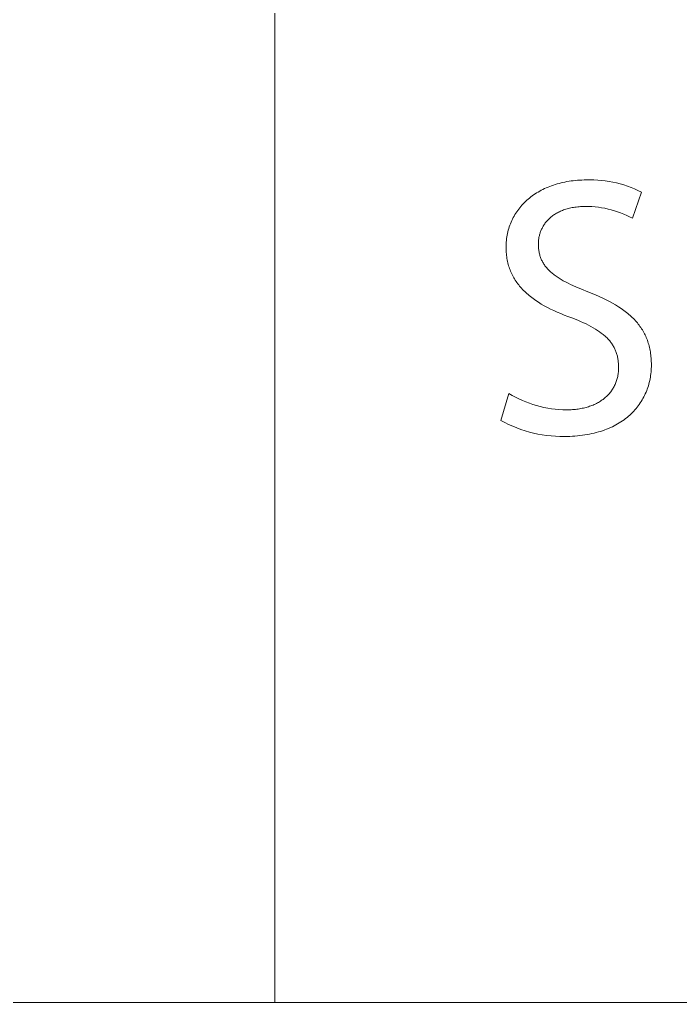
# Model space of a CAD drawing. Header units: millimetres. Extents: x -665 to 1920, y -373 to 1434.
# Drawn here: x 1674.3 to 1720.6, y -300.7 to -231.8 of the extents above; entities that cross this region are included whole.
import ezdxf

# ---------------------------------------------------------------- set-up
doc = ezdxf.new("R2010")
doc.units = ezdxf.units.MM
doc.header["$MEASUREMENT"] = 0
doc.layers.add('Domyślny', color=7, linetype='Continuous', true_color=0x000000)

msp = doc.modelspace()

# ---------------------------------------------------------------- linework, layer by layer
at = {"layer": 'Domyślny', "color": 18, "lineweight": 15, "true_color": 0x000000}
for p, q in [((1692.209, -300.685), (1692.209, -83.875)), ((1712.008, -243.286), (1712.142, -243.249)), ((1712.142, -243.249), (1712.278, -243.214)), ((1712.278, -243.214), (1712.415, -243.182)), ((1712.415, -243.182), (1712.555, -243.153)), ((1712.555, -243.153), (1712.697, -243.126)), ((1712.697, -243.126), (1712.841, -243.102)), ((1712.841, -243.102), (1712.987, -243.081)), ((1712.987, -243.081), (1713.134, -243.063)), ((1713.134, -243.063), (1713.284, -243.047)), ((1713.284, -243.047), (1713.435, -243.034)), ((1713.435, -243.034), (1713.588, -243.024)), ((1713.588, -243.024), (1713.742, -243.016)), ((1713.742, -243.016), (1713.899, -243.012)), ((1713.899, -243.012), (1714.057, -243.01)), ((1714.057, -243.01), (1714.323, -243.006)), ((1714.323, -243.006), (1714.589, -243.01)), ((1714.589, -243.01), (1714.855, -243.022)), ((1714.855, -243.022), (1715.12, -243.044)), ((1715.12, -243.044), (1715.384, -243.075)), ((1715.384, -243.075), (1715.647, -243.114)), ((1715.647, -243.114), (1715.909, -243.162)), ((1715.909, -243.162), (1716.169, -243.219)), ((1716.169, -243.219), (1716.427, -243.285)), ((1710.461, -243.988), (1710.566, -243.92)), ((1710.566, -243.92), (1710.674, -243.855)), ((1710.674, -243.855), (1710.784, -243.792)), ((1710.784, -243.792), (1710.897, -243.73)), ((1710.897, -243.73), (1711.011, -243.672)), ((1711.011, -243.672), (1711.128, -243.615)), ((1711.128, -243.615), (1711.248, -243.561)), ((1711.248, -243.561), (1711.369, -243.509)), ((1711.369, -243.509), (1711.492, -243.46)), ((1711.492, -243.46), (1711.618, -243.412)), ((1711.618, -243.412), (1711.746, -243.368)), ((1711.746, -243.368), (1711.876, -243.326)), ((1711.876, -243.326), (1712.008, -243.286)), ((1716.427, -243.285), (1716.682, -243.359)), ((1716.682, -243.359), (1716.935, -243.441)), ((1716.935, -243.441), (1717.185, -243.532)), ((1717.185, -243.532), (1717.432, -243.631)), ((1717.915, -243.854), (1717.295, -245.697)), ((1717.432, -243.631), (1717.675, -243.739)), ((1717.675, -243.739), (1717.915, -243.854)), ((1709.62, -244.69), (1709.704, -244.604)), ((1709.704, -244.604), (1709.79, -244.52)), ((1709.79, -244.52), (1709.878, -244.438)), ((1709.878, -244.438), (1709.969, -244.358)), ((1709.969, -244.358), (1710.063, -244.28)), ((1710.063, -244.28), (1710.158, -244.204)), ((1710.158, -244.204), (1710.257, -244.13)), ((1710.257, -244.13), (1710.358, -244.058)), ((1710.358, -244.058), (1710.461, -243.988)), ((1709.048, -245.442), (1709.11, -245.342)), ((1709.11, -245.342), (1709.175, -245.244)), ((1709.175, -245.244), (1709.243, -245.147)), ((1709.243, -245.147), (1709.313, -245.052)), ((1709.313, -245.052), (1709.386, -244.959)), ((1709.386, -244.959), (1709.461, -244.868)), ((1709.461, -244.868), (1709.54, -244.778)), ((1709.54, -244.778), (1709.62, -244.69)), ((1711.959, -245.344), (1711.894, -245.383)), ((1712.025, -245.307), (1711.959, -245.344)), ((1712.093, -245.271), (1712.025, -245.307)), ((1712.164, -245.236), (1712.093, -245.271)), ((1712.236, -245.203), (1712.164, -245.236)), ((1712.309, -245.171), (1712.236, -245.203)), ((1712.385, -245.14), (1712.309, -245.171)), ((1712.463, -245.111), (1712.385, -245.14)), ((1712.543, -245.083), (1712.463, -245.111)), ((1712.624, -245.057), (1712.543, -245.083)), ((1712.708, -245.032), (1712.624, -245.057)), ((1712.793, -245.009), (1712.708, -245.032)), ((1712.881, -244.988), (1712.793, -245.009)), ((1712.971, -244.968), (1712.881, -244.988)), ((1713.062, -244.95), (1712.971, -244.968)), ((1713.156, -244.934), (1713.062, -244.95)), ((1713.252, -244.919), (1713.156, -244.934)), ((1713.349, -244.907), (1713.252, -244.919)), ((1713.449, -244.896), (1713.349, -244.907)), ((1713.551, -244.887), (1713.449, -244.896)), ((1713.655, -244.88), (1713.551, -244.887)), ((1713.761, -244.875), (1713.655, -244.88)), ((1713.869, -244.871), (1713.761, -244.875)), ((1713.98, -244.87), (1713.869, -244.871)), ((1714.21, -244.872), (1713.98, -244.87)), ((1714.44, -244.882), (1714.21, -244.872)), ((1714.669, -244.9), (1714.44, -244.882)), ((1714.898, -244.925), (1714.669, -244.9)), ((1715.126, -244.958), (1714.898, -244.925)), ((1715.353, -244.999), (1715.126, -244.958)), ((1715.578, -245.047), (1715.353, -244.999)), ((1715.801, -245.102), (1715.578, -245.047)), ((1716.022, -245.166), (1715.801, -245.102)), ((1716.241, -245.236), (1716.022, -245.166)), ((1716.458, -245.314), (1716.241, -245.236)), ((1716.672, -245.399), (1716.458, -245.314)), ((1708.736, -246.076), (1708.781, -245.966)), ((1708.781, -245.966), (1708.828, -245.859)), ((1708.828, -245.859), (1708.879, -245.752)), ((1708.879, -245.752), (1708.933, -245.647)), ((1708.933, -245.647), (1708.989, -245.544)), ((1708.989, -245.544), (1709.048, -245.442)), ((1711.179, -246.027), (1711.141, -246.079)), ((1711.219, -245.976), (1711.179, -246.027)), ((1711.261, -245.925), (1711.219, -245.976)), ((1711.304, -245.875), (1711.261, -245.925)), ((1711.349, -245.825), (1711.304, -245.875)), ((1711.395, -245.777), (1711.349, -245.825)), ((1711.444, -245.729), (1711.395, -245.777)), ((1711.494, -245.683), (1711.444, -245.729)), ((1711.546, -245.637), (1711.494, -245.683)), ((1711.599, -245.592), (1711.546, -245.637)), ((1711.655, -245.548), (1711.599, -245.592)), ((1711.712, -245.505), (1711.655, -245.548)), ((1711.771, -245.463), (1711.712, -245.505)), ((1711.832, -245.422), (1711.771, -245.463)), ((1711.894, -245.383), (1711.832, -245.422)), ((1716.883, -245.491), (1716.672, -245.399)), ((1717.09, -245.591), (1716.883, -245.491)), ((1717.295, -245.697), (1717.09, -245.591)), ((1708.528, -246.762), (1708.555, -246.644)), ((1708.555, -246.644), (1708.585, -246.528)), ((1708.585, -246.528), (1708.619, -246.413)), ((1708.619, -246.413), (1708.655, -246.299)), ((1708.655, -246.299), (1708.694, -246.187)), ((1708.694, -246.187), (1708.736, -246.076)), ((1710.827, -246.684), (1710.808, -246.74)), ((1710.848, -246.627), (1710.827, -246.684)), ((1710.87, -246.571), (1710.848, -246.627)), ((1710.894, -246.514), (1710.87, -246.571)), ((1710.919, -246.458), (1710.894, -246.514)), ((1710.946, -246.403), (1710.919, -246.458)), ((1710.974, -246.348), (1710.946, -246.403)), ((1711.005, -246.293), (1710.974, -246.348)), ((1711.036, -246.239), (1711.005, -246.293)), ((1711.069, -246.185), (1711.036, -246.239)), ((1711.104, -246.132), (1711.069, -246.185)), ((1711.141, -246.079), (1711.104, -246.132)), ((1708.432, -247.493), (1708.44, -247.369)), ((1708.44, -247.369), (1708.452, -247.245)), ((1708.452, -247.245), (1708.466, -247.122)), ((1708.466, -247.122), (1708.484, -247.001)), ((1708.484, -247.001), (1708.505, -246.881)), ((1708.505, -246.881), (1708.528, -246.762)), ((1710.693, -247.367), (1710.691, -247.424)), ((1710.696, -247.311), (1710.693, -247.367)), ((1710.701, -247.254), (1710.696, -247.311)), ((1710.707, -247.198), (1710.701, -247.254)), ((1710.715, -247.141), (1710.707, -247.198)), ((1710.724, -247.083), (1710.715, -247.141)), ((1710.734, -247.026), (1710.724, -247.083)), ((1710.746, -246.969), (1710.734, -247.026)), ((1710.759, -246.912), (1710.746, -246.969)), ((1710.774, -246.855), (1710.759, -246.912)), ((1710.79, -246.797), (1710.774, -246.855)), ((1710.808, -246.74), (1710.79, -246.797)), ((1708.426, -247.746), (1708.427, -247.619)), ((1708.427, -247.861), (1708.426, -247.746)), ((1708.427, -247.619), (1708.432, -247.493)), ((1708.431, -247.974), (1708.427, -247.861)), ((1708.437, -248.085), (1708.431, -247.974)), ((1708.446, -248.195), (1708.437, -248.085)), ((1710.691, -247.424), (1710.69, -247.479)), ((1710.69, -247.479), (1710.691, -247.556)), ((1710.691, -247.556), (1710.693, -247.63)), ((1710.693, -247.63), (1710.697, -247.704)), ((1710.697, -247.704), (1710.703, -247.777)), ((1710.703, -247.777), (1710.71, -247.848)), ((1710.71, -247.848), (1710.718, -247.919)), ((1710.718, -247.919), (1710.729, -247.988)), ((1710.729, -247.988), (1710.74, -248.056)), ((1710.74, -248.056), (1710.754, -248.123)), ((1708.457, -248.304), (1708.446, -248.195)), ((1708.471, -248.411), (1708.457, -248.304)), ((1708.488, -248.517), (1708.471, -248.411)), ((1708.506, -248.622), (1708.488, -248.517)), ((1708.528, -248.725), (1708.506, -248.622)), ((1708.551, -248.827), (1708.528, -248.725)), ((1710.754, -248.123), (1710.769, -248.189)), ((1710.769, -248.189), (1710.786, -248.255)), ((1710.786, -248.255), (1710.804, -248.319)), ((1710.804, -248.319), (1710.824, -248.382)), ((1710.824, -248.382), (1710.845, -248.444)), ((1710.845, -248.444), (1710.869, -248.506)), ((1710.869, -248.506), (1710.893, -248.566)), ((1710.893, -248.566), (1710.92, -248.626)), ((1710.92, -248.626), (1710.948, -248.685)), ((1710.948, -248.685), (1710.978, -248.743)), ((1710.978, -248.743), (1711.009, -248.8)), ((1708.577, -248.927), (1708.551, -248.827)), ((1708.606, -249.027), (1708.577, -248.927)), ((1708.637, -249.125), (1708.606, -249.027)), ((1708.67, -249.221), (1708.637, -249.125)), ((1708.705, -249.317), (1708.67, -249.221)), ((1708.743, -249.411), (1708.705, -249.317)), ((1708.784, -249.504), (1708.743, -249.411)), ((1711.009, -248.8), (1711.043, -248.856)), ((1711.043, -248.856), (1711.078, -248.912)), ((1711.078, -248.912), (1711.114, -248.967)), ((1711.114, -248.967), (1711.152, -249.021)), ((1711.152, -249.021), (1711.193, -249.074)), ((1711.193, -249.074), (1711.234, -249.127)), ((1711.234, -249.127), (1711.278, -249.179)), ((1711.278, -249.179), (1711.323, -249.231)), ((1711.323, -249.231), (1711.37, -249.282)), ((1711.37, -249.282), (1711.419, -249.332)), ((1711.419, -249.332), (1711.469, -249.382)), ((1711.469, -249.382), (1711.521, -249.431)), ((1711.521, -249.431), (1711.575, -249.48)), ((1711.575, -249.48), (1711.631, -249.528)), ((1708.826, -249.596), (1708.784, -249.504)), ((1708.871, -249.686), (1708.826, -249.596)), ((1708.918, -249.775), (1708.871, -249.686)), ((1708.968, -249.863), (1708.918, -249.775)), ((1709.019, -249.95), (1708.968, -249.863)), ((1709.073, -250.036), (1709.019, -249.95)), ((1709.129, -250.12), (1709.073, -250.036)), ((1709.188, -250.204), (1709.129, -250.12)), ((1711.631, -249.528), (1711.688, -249.575)), ((1711.688, -249.575), (1711.748, -249.623)), ((1711.748, -249.623), (1711.809, -249.67)), ((1711.809, -249.67), (1711.872, -249.716)), ((1711.872, -249.716), (1712.003, -249.808)), ((1712.003, -249.808), (1712.141, -249.898)), ((1712.141, -249.898), (1712.287, -249.987)), ((1712.287, -249.987), (1712.44, -250.075)), ((1712.44, -250.075), (1712.601, -250.162)), ((1712.601, -250.162), (1712.769, -250.248)), ((1709.248, -250.286), (1709.188, -250.204)), ((1709.311, -250.367), (1709.248, -250.286)), ((1709.376, -250.447), (1709.311, -250.367)), ((1709.443, -250.526), (1709.376, -250.447)), ((1709.512, -250.604), (1709.443, -250.526)), ((1709.584, -250.68), (1709.512, -250.604)), ((1709.657, -250.756), (1709.584, -250.68)), ((1709.732, -250.83), (1709.657, -250.756)), ((1709.81, -250.904), (1709.732, -250.83)), ((1712.769, -250.248), (1712.945, -250.334)), ((1712.945, -250.334), (1713.319, -250.504)), ((1713.319, -250.504), (1713.724, -250.675)), ((1713.724, -250.675), (1714.16, -250.846)), ((1714.16, -250.846), (1714.697, -251.064)), ((1709.89, -250.976), (1709.81, -250.904)), ((1709.971, -251.048), (1709.89, -250.976)), ((1710.055, -251.118), (1709.971, -251.048)), ((1710.141, -251.188), (1710.055, -251.118)), ((1710.229, -251.256), (1710.141, -251.188)), ((1710.318, -251.324), (1710.229, -251.256)), ((1710.504, -251.456), (1710.318, -251.324)), ((1710.697, -251.584), (1710.504, -251.456)), ((1714.697, -251.064), (1714.953, -251.176)), ((1714.953, -251.176), (1715.2, -251.29)), ((1715.2, -251.29), (1715.438, -251.407)), ((1715.438, -251.407), (1715.668, -251.525)), ((1715.668, -251.525), (1715.889, -251.647)), ((1710.898, -251.709), (1710.697, -251.584)), ((1711.107, -251.83), (1710.898, -251.709)), ((1711.322, -251.947), (1711.107, -251.83)), ((1711.546, -252.061), (1711.322, -251.947)), ((1711.776, -252.172), (1711.546, -252.061)), ((1712.014, -252.28), (1711.776, -252.172)), ((1715.889, -251.647), (1716.102, -251.77)), ((1716.102, -251.77), (1716.306, -251.897)), ((1716.306, -251.897), (1716.502, -252.027)), ((1716.502, -252.027), (1716.689, -252.16)), ((1716.689, -252.16), (1716.779, -252.228)), ((1716.779, -252.228), (1716.867, -252.297)), ((1712.258, -252.384), (1712.014, -252.28)), ((1712.51, -252.486), (1712.258, -252.384)), ((1712.768, -252.585), (1712.51, -252.486)), ((1713.032, -252.68), (1712.768, -252.585)), ((1713.457, -252.85), (1713.032, -252.68)), ((1713.656, -252.936), (1713.457, -252.85)), ((1716.867, -252.297), (1716.953, -252.366)), ((1716.953, -252.366), (1717.037, -252.437)), ((1717.037, -252.437), (1717.118, -252.508)), ((1717.118, -252.508), (1717.198, -252.58)), ((1717.198, -252.58), (1717.275, -252.654)), ((1717.275, -252.654), (1717.35, -252.728)), ((1717.35, -252.728), (1717.423, -252.803)), ((1717.423, -252.803), (1717.494, -252.88)), ((1717.494, -252.88), (1717.562, -252.957)), ((1713.848, -253.022), (1713.656, -252.936)), ((1714.032, -253.109), (1713.848, -253.022)), ((1714.208, -253.197), (1714.032, -253.109)), ((1714.376, -253.286), (1714.208, -253.197)), ((1714.537, -253.375), (1714.376, -253.286)), ((1714.69, -253.466), (1714.537, -253.375)), ((1714.835, -253.558), (1714.69, -253.466)), ((1714.973, -253.652), (1714.835, -253.558)), ((1717.562, -252.957), (1717.629, -253.035)), ((1717.629, -253.035), (1717.693, -253.115)), ((1717.693, -253.115), (1717.755, -253.195)), ((1717.755, -253.195), (1717.815, -253.277)), ((1717.815, -253.277), (1717.873, -253.36)), ((1717.873, -253.36), (1717.929, -253.444)), ((1717.929, -253.444), (1717.982, -253.529)), ((1717.982, -253.529), (1718.034, -253.615)), ((1718.034, -253.615), (1718.083, -253.703)), ((1715.103, -253.747), (1714.973, -253.652)), ((1715.166, -253.795), (1715.103, -253.747)), ((1715.227, -253.843), (1715.166, -253.795)), ((1715.286, -253.892), (1715.227, -253.843)), ((1715.343, -253.942), (1715.286, -253.892)), ((1715.398, -253.992), (1715.343, -253.942)), ((1715.452, -254.042), (1715.398, -253.992)), ((1715.504, -254.093), (1715.452, -254.042)), ((1715.554, -254.144), (1715.504, -254.093)), ((1715.603, -254.196), (1715.554, -254.144)), ((1715.65, -254.249), (1715.603, -254.196)), ((1715.695, -254.302), (1715.65, -254.249)), ((1715.738, -254.355), (1715.695, -254.302)), ((1718.083, -253.703), (1718.13, -253.792)), ((1718.13, -253.792), (1718.175, -253.882)), ((1718.175, -253.882), (1718.217, -253.973)), ((1718.217, -253.973), (1718.258, -254.066)), ((1718.258, -254.066), (1718.296, -254.16)), ((1718.296, -254.16), (1718.332, -254.255)), ((1718.332, -254.255), (1718.366, -254.352)), ((1715.78, -254.409), (1715.738, -254.355)), ((1715.82, -254.464), (1715.78, -254.409)), ((1715.858, -254.52), (1715.82, -254.464)), ((1715.895, -254.576), (1715.858, -254.52)), ((1715.93, -254.632), (1715.895, -254.576)), ((1715.963, -254.69), (1715.93, -254.632)), ((1715.995, -254.748), (1715.963, -254.69)), ((1716.026, -254.807), (1715.995, -254.748)), ((1716.054, -254.866), (1716.026, -254.807)), ((1716.081, -254.926), (1716.054, -254.866)), ((1716.107, -254.987), (1716.081, -254.926)), ((1716.131, -255.049), (1716.107, -254.987)), ((1718.366, -254.352), (1718.398, -254.45)), ((1718.398, -254.45), (1718.427, -254.549)), ((1718.427, -254.549), (1718.454, -254.65)), ((1718.454, -254.65), (1718.48, -254.752)), ((1718.48, -254.752), (1718.503, -254.856)), ((1718.503, -254.856), (1718.523, -254.961)), ((1718.523, -254.961), (1718.542, -255.068)), ((1716.154, -255.111), (1716.131, -255.049)), ((1716.174, -255.175), (1716.154, -255.111)), ((1716.194, -255.239), (1716.174, -255.175)), ((1716.212, -255.303), (1716.194, -255.239)), ((1716.228, -255.369), (1716.212, -255.303)), ((1716.243, -255.436), (1716.228, -255.369)), ((1716.257, -255.503), (1716.243, -255.436)), ((1716.269, -255.571), (1716.257, -255.503)), ((1716.279, -255.64), (1716.269, -255.571)), ((1716.288, -255.71), (1716.279, -255.64)), ((1718.542, -255.068), (1718.558, -255.176)), ((1718.558, -255.176), (1718.573, -255.286)), ((1718.573, -255.286), (1718.585, -255.397)), ((1718.585, -255.397), (1718.595, -255.51)), ((1718.595, -255.51), (1718.602, -255.625)), ((1718.602, -255.625), (1718.608, -255.741)), ((1716.296, -255.781), (1716.288, -255.71)), ((1716.302, -255.853), (1716.296, -255.781)), ((1716.307, -255.926), (1716.302, -255.853)), ((1716.304, -256.394), (1716.309, -256.314)), ((1716.31, -256), (1716.307, -255.926)), ((1716.309, -256.314), (1716.312, -256.232)), ((1716.312, -256.075), (1716.31, -256)), ((1716.313, -256.151), (1716.312, -256.075)), ((1716.312, -256.232), (1716.313, -256.151)), ((1718.599, -256.354), (1718.589, -256.477)), ((1718.606, -256.229), (1718.599, -256.354)), ((1718.611, -256.104), (1718.606, -256.229)), ((1718.608, -255.741), (1718.611, -255.859)), ((1718.611, -255.859), (1718.612, -255.978)), ((1718.612, -255.978), (1718.611, -256.104)), ((1716.173, -257.078), (1716.195, -257.005)), ((1716.195, -257.005), (1716.216, -256.932)), ((1716.216, -256.932), (1716.234, -256.858)), ((1716.234, -256.858), (1716.25, -256.783)), ((1716.25, -256.783), (1716.265, -256.707)), ((1716.265, -256.707), (1716.278, -256.63)), ((1716.278, -256.63), (1716.289, -256.552)), ((1716.289, -256.552), (1716.297, -256.473)), ((1716.297, -256.473), (1716.304, -256.394)), ((1718.519, -256.965), (1718.494, -257.085)), ((1718.541, -256.845), (1718.519, -256.965)), ((1718.56, -256.723), (1718.541, -256.845)), ((1718.576, -256.601), (1718.56, -256.723)), ((1718.589, -256.477), (1718.576, -256.601)), ((1715.808, -257.806), (1715.85, -257.745)), ((1715.85, -257.745), (1715.891, -257.683)), ((1715.891, -257.683), (1715.929, -257.62)), ((1715.929, -257.62), (1715.966, -257.556)), ((1715.966, -257.556), (1716.001, -257.491)), ((1716.001, -257.491), (1716.035, -257.424)), ((1716.035, -257.424), (1716.066, -257.357)), ((1716.066, -257.357), (1716.096, -257.289)), ((1716.096, -257.289), (1716.123, -257.219)), ((1716.123, -257.219), (1716.149, -257.149)), ((1716.149, -257.149), (1716.173, -257.078)), ((1718.325, -257.67), (1718.283, -257.784)), ((1718.365, -257.555), (1718.325, -257.67)), ((1718.401, -257.439), (1718.365, -257.555)), ((1718.435, -257.322), (1718.401, -257.439)), ((1718.466, -257.204), (1718.435, -257.322)), ((1718.494, -257.085), (1718.466, -257.204)), ((1708.055, -259.879), (1708.624, -257.993)), ((1708.624, -257.993), (1708.853, -258.126)), ((1708.853, -258.126), (1709.088, -258.251)), ((1709.088, -258.251), (1709.326, -258.368)), ((1709.326, -258.368), (1709.567, -258.477)), ((1715.102, -258.485), (1715.166, -258.441)), ((1715.166, -258.441), (1715.229, -258.395)), ((1715.229, -258.395), (1715.29, -258.348)), ((1715.29, -258.348), (1715.35, -258.299)), ((1715.35, -258.299), (1715.408, -258.249)), ((1715.408, -258.249), (1715.464, -258.198)), ((1715.464, -258.198), (1715.518, -258.145)), ((1715.518, -258.145), (1715.571, -258.092)), ((1715.571, -258.092), (1715.622, -258.037)), ((1715.622, -258.037), (1715.671, -257.981)), ((1715.671, -257.981), (1715.718, -257.924)), ((1715.718, -257.924), (1715.764, -257.865)), ((1715.764, -257.865), (1715.808, -257.806)), ((1717.965, -258.439), (1717.901, -258.543)), ((1718.025, -258.333), (1717.965, -258.439)), ((1718.083, -258.226), (1718.025, -258.333)), ((1718.137, -258.117), (1718.083, -258.226)), ((1718.189, -258.007), (1718.137, -258.117)), ((1718.237, -257.896), (1718.189, -258.007)), ((1718.283, -257.784), (1718.237, -257.896)), ((1709.567, -258.477), (1709.813, -258.578)), ((1709.813, -258.578), (1710.061, -258.671)), ((1710.061, -258.671), (1710.313, -258.755)), ((1710.313, -258.755), (1710.567, -258.831)), ((1710.567, -258.831), (1710.824, -258.899)), ((1710.824, -258.899), (1711.082, -258.958)), ((1711.082, -258.958), (1711.343, -259.008)), ((1711.343, -259.008), (1711.605, -259.05)), ((1711.605, -259.05), (1711.868, -259.083)), ((1711.868, -259.083), (1712.132, -259.108)), ((1712.132, -259.108), (1712.397, -259.123)), ((1712.397, -259.123), (1712.662, -259.13)), ((1712.662, -259.13), (1712.875, -259.126)), ((1712.875, -259.126), (1712.979, -259.122)), ((1712.979, -259.122), (1713.082, -259.116)), ((1713.082, -259.116), (1713.183, -259.108)), ((1713.183, -259.108), (1713.283, -259.098)), ((1713.283, -259.098), (1713.382, -259.087)), ((1713.382, -259.087), (1713.479, -259.074)), ((1713.479, -259.074), (1713.575, -259.059)), ((1713.575, -259.059), (1713.669, -259.043)), ((1713.669, -259.043), (1713.762, -259.025)), ((1713.762, -259.025), (1713.853, -259.005)), ((1713.853, -259.005), (1713.942, -258.984)), ((1713.942, -258.984), (1714.031, -258.962)), ((1714.031, -258.962), (1714.117, -258.937)), ((1714.117, -258.937), (1714.202, -258.911)), ((1714.202, -258.911), (1714.286, -258.884)), ((1714.286, -258.884), (1714.368, -258.855)), ((1714.368, -258.855), (1714.449, -258.825)), ((1714.449, -258.825), (1714.528, -258.793)), ((1714.528, -258.793), (1714.605, -258.759)), ((1714.605, -258.759), (1714.681, -258.724)), ((1714.681, -258.724), (1714.755, -258.688)), ((1714.755, -258.688), (1714.828, -258.65)), ((1714.828, -258.65), (1714.899, -258.611)), ((1714.899, -258.611), (1714.968, -258.571)), ((1714.968, -258.571), (1715.036, -258.529)), ((1715.036, -258.529), (1715.102, -258.485)), ((1717.54, -259.041), (1717.458, -259.136)), ((1717.618, -258.945), (1717.54, -259.041)), ((1717.693, -258.847), (1717.618, -258.945)), ((1717.766, -258.747), (1717.693, -258.847)), ((1717.835, -258.646), (1717.766, -258.747)), ((1717.901, -258.543), (1717.835, -258.646)), ((1716.7, -259.824), (1716.591, -259.901)), ((1716.805, -259.745), (1716.7, -259.824)), ((1716.907, -259.664), (1716.805, -259.745)), ((1717.007, -259.581), (1716.907, -259.664)), ((1717.103, -259.496), (1717.007, -259.581)), ((1717.196, -259.409), (1717.103, -259.496)), ((1717.287, -259.32), (1717.196, -259.409)), ((1717.374, -259.229), (1717.287, -259.32)), ((1717.458, -259.136), (1717.374, -259.229)), ((1708.329, -260.024), (1708.055, -259.879)), ((1708.607, -260.159), (1708.329, -260.024)), ((1708.89, -260.284), (1708.607, -260.159)), ((1709.177, -260.4), (1708.89, -260.284)), ((1709.468, -260.506), (1709.177, -260.4)), ((1709.762, -260.602), (1709.468, -260.506)), ((1715.478, -260.489), (1715.339, -260.542)), ((1715.614, -260.433), (1715.478, -260.489)), ((1715.747, -260.375), (1715.614, -260.433)), ((1715.877, -260.315), (1715.747, -260.375)), ((1716.003, -260.252), (1715.877, -260.315)), ((1716.127, -260.186), (1716.003, -260.252)), ((1716.248, -260.118), (1716.127, -260.186)), ((1716.365, -260.048), (1716.248, -260.118)), ((1716.48, -259.976), (1716.365, -260.048)), ((1716.591, -259.901), (1716.48, -259.976)), ((1710.059, -260.687), (1709.762, -260.602)), ((1710.359, -260.763), (1710.059, -260.687)), ((1710.662, -260.828), (1710.359, -260.763)), ((1710.966, -260.883), (1710.662, -260.828)), ((1711.272, -260.927), (1710.966, -260.883)), ((1711.58, -260.961), (1711.272, -260.927)), ((1711.889, -260.984), (1711.58, -260.961)), ((1712.198, -260.996), (1711.889, -260.984)), ((1712.507, -260.998), (1712.198, -260.996)), ((1712.698, -260.997), (1712.507, -260.998)), ((1712.887, -260.992), (1712.698, -260.997)), ((1713.072, -260.983), (1712.887, -260.992)), ((1713.254, -260.972), (1713.072, -260.983)), ((1713.433, -260.957), (1713.254, -260.972)), ((1713.609, -260.939), (1713.433, -260.957)), ((1713.782, -260.917), (1713.609, -260.939)), ((1713.951, -260.893), (1713.782, -260.917)), ((1714.118, -260.865), (1713.951, -260.893)), ((1714.281, -260.835), (1714.118, -260.865)), ((1714.442, -260.802), (1714.281, -260.835)), ((1714.599, -260.765), (1714.442, -260.802)), ((1714.753, -260.726), (1714.599, -260.765)), ((1714.904, -260.684), (1714.753, -260.726)), ((1715.052, -260.639), (1714.904, -260.684)), ((1715.197, -260.592), (1715.052, -260.639)), ((1715.339, -260.542), (1715.197, -260.592)), ((943.273, -300.685), (1918.03, -300.685))]:
    msp.add_line(p, q, dxfattribs=at)

doc.saveas('drawing.dxf')
